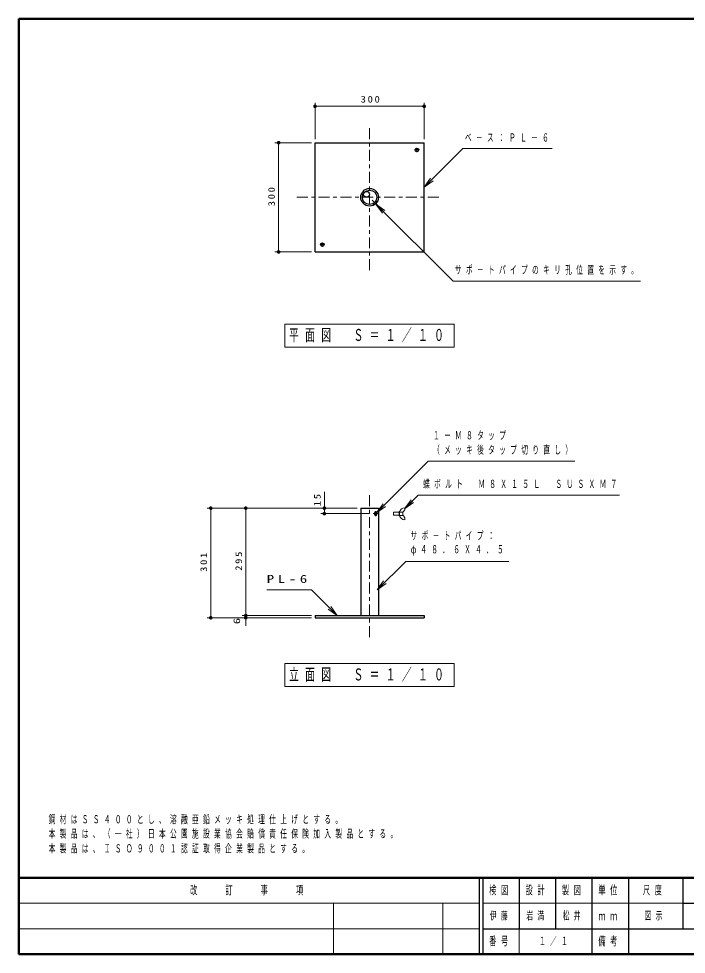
# Model space of a CAD drawing. Units: millimetres on the paper, scale 1:10. Extents: x -365 to 9, y -47 to 257.
# Drawn here: x -365 to -181.6, y 0 to 257 of the extents above; entities that cross this region are included whole.
import ezdxf
from ezdxf.enums import TextEntityAlignment as Align

# ---------------------------------------------------------------- set-up
doc = ezdxf.new("R2010")
doc.units = ezdxf.units.MM
doc.linetypes.add('USER1', pattern=[4.5, 2.5, -2])
doc.linetypes.add('USER2', pattern=[6, 3, -1, 1, -1])
doc.layers.add('1_10', color=7, linetype='Continuous', lineweight=13)
doc.layers.add('99', color=7, linetype='Continuous', lineweight=13)
doc.layers.add('CLASS1', color=7, linetype='Continuous')
doc.styles.add('ＭＳ ゴシック', font='')
doc.styles.get('ＭＳ ゴシック').set_extended_font_data('MS Gothic')

# ---------------------------------------------------------------- blocks, each defined once
blk = doc.blocks.new('filled_dot')
at = {"color": 0, "linetype": 'Continuous', "lineweight": -2, "const_width": 1.25}
blk.add_lwpolyline([(-0.625, 0, 1), (0.625, 0, 1)], format="xyb", close=True, dxfattribs=at)

msp = doc.modelspace()

# ---------------------------------------------------------------- linework, layer by layer
at = {"layer": '1_10'}
for p, q in [((-283.591, 223.936), (-283.591, 233.936)), ((-253.591, 223.936), (-253.591, 233.936)), ((-283.591, 232.936), (-253.591, 232.936)), ((-284.591, 222.936), (-294.591, 222.936)), ((-293.591, 192.936), (-293.591, 222.936)), ((-253.597, 210.701), (-251.829, 213.176)), ((-253.597, 210.701), (-251.476, 212.822)), ((-251.122, 212.469), (-253.597, 210.701)), ((-265.07, 203.624), (-266.838, 206.099)), ((-266.838, 206.099), (-264.363, 204.331)), ((-266.838, 206.099), (-264.717, 203.978)), ((-284.591, 192.936), (-294.591, 192.936)), ((-245.341, 173.086), (-291.841, 173.086)), ((-291.841, 173.086), (-291.841, 166.786)), ((-245.341, 166.786), (-245.341, 173.086)), ((-291.841, 166.786), (-245.341, 166.786)), ((-281.021, 121.046), (-281.021, 127.007)), ((-266.672, 121.243), (-264.904, 123.717)), ((-266.672, 121.243), (-264.55, 123.364)), ((-258.964, 122.344), (-257.196, 124.819)), ((-258.964, 122.344), (-256.842, 124.465)), ((-256.489, 124.111), (-258.964, 122.344)), ((-272.021, 122.546), (-313.234, 122.546)), ((-312.234, 92.446), (-312.234, 122.546)), ((-272.021, 122.546), (-303.62, 122.546)), ((-302.62, 93.046), (-302.62, 122.546)), ((-272.021, 122.546), (-282.021, 122.546)), ((-268.644, 121.046), (-282.021, 121.046)), ((-264.197, 123.01), (-266.672, 121.243)), ((-261.985, 121.418), (-261.985, 120.618)), ((-261.985, 121.418), (-260.485, 121.418)), ((-260.485, 121.618), (-260.385, 121.618)), ((-260.485, 121.618), (-260.485, 120.418)), ((-260.385, 121.618), (-260.385, 120.418)), ((-260.385, 121.468), (-259.451, 121.468)), ((-259.485, 121.357), (-259.485, 120.679)), ((-258.885, 122.358), (-258.885, 122.668)), ((-261.985, 120.618), (-260.485, 120.618)), ((-260.485, 120.418), (-260.385, 120.418)), ((-260.385, 120.568), (-259.451, 120.568)), ((-258.885, 119.678), (-258.885, 119.368)), ((-266.504, 100.087), (-264.736, 102.562)), ((-266.504, 100.087), (-264.383, 102.208)), ((-264.029, 101.855), (-266.504, 100.087)), ((-277.499, 93.046), (-279.621, 95.167)), ((-279.267, 95.521), (-277.499, 93.046)), ((-284.591, 93.046), (-303.62, 93.046)), ((-302.62, 90.249), (-302.62, 93.046)), ((-277.499, 93.046), (-279.974, 94.814)), ((-284.591, 92.446), (-313.234, 92.446)), ((-284.591, 92.446), (-303.62, 92.446)), ((-245.341, 79.837), (-291.841, 79.837)), ((-291.841, 79.837), (-291.841, 73.537)), ((-245.341, 73.537), (-245.341, 79.837)), ((-291.841, 73.537), (-245.341, 73.537))]:
    msp.add_line(p, q, dxfattribs=at)
at = {"layer": '1_10', "linetype": 'USER2'}
for p, q in [((-268.591, 187.936), (-268.591, 227.936)), ((-255.591, 220.336), (-255.591, 221.536)), ((-254.991, 220.936), (-256.191, 220.936)), ((-288.591, 207.936), (-248.591, 207.936)), ((-267.855, 207.2), (-266.151, 205.497)), ((-281.591, 194.336), (-281.591, 195.536)), ((-280.991, 194.936), (-282.191, 194.936)), ((-268.591, 126.118), (-268.591, 86.687)), ((-267.644, 121.046), (-266.212, 121.046))]:
    msp.add_line(p, q, dxfattribs=at)
at = {"layer": '1_10', "lineweight": 25}
for p, q in [((-283.591, 222.936), (-253.591, 222.936)), ((-283.591, 192.936), (-283.591, 222.936)), ((-253.591, 192.936), (-253.591, 222.936)), ((-283.591, 192.936), (-253.591, 192.936)), ((-271.021, 122.546), (-271.021, 93.046)), ((-271.021, 122.546), (-266.161, 122.546)), ((-266.161, 122.546), (-266.161, 93.046)), ((-283.591, 93.046), (-253.591, 93.046)), ((-283.591, 93.046), (-283.591, 92.446)), ((-253.591, 93.046), (-253.591, 92.446)), ((-283.591, 92.446), (-253.591, 92.446))]:
    msp.add_line(p, q, dxfattribs=at)
at = {"layer": '1_10', "linetype": 'USER1'}
for p, q in [((-267.59, 206.228), (-267.263, 205.901)), ((-266.882, 206.935), (-266.556, 206.608))]:
    msp.add_line(p, q, dxfattribs=at)
at = {"layer": '1_10'}
for points in [[(-253.597, 210.701), (-242.99, 221.308), (-218.406, 221.308)], [(-266.838, 206.099), (-245.625, 184.886), (-194.163, 184.886)], [(-266.672, 121.243), (-252.49, 135.424), (-212.163, 135.424)], [(-258.964, 122.344), (-255.223, 126.085), (-199.895, 126.085)], [(-266.504, 100.087), (-258.659, 107.932), (-230.331, 107.932)], [(-277.499, 93.046), (-284.554, 100.1), (-296.849, 100.1)]]:
    msp.add_lwpolyline(points, dxfattribs=at)
at = {"layer": '1_10', "lineweight": 25}
msp.add_lwpolyline([(-266.909, 121.546), (-266.94, 121.544), (-266.971, 121.538), (-267.001, 121.529), (-267.03, 121.516), (-267.059, 121.499), (-267.086, 121.479), (-267.112, 121.456), (-267.136, 121.429), (-267.159, 121.4), (-267.18, 121.367), (-267.199, 121.333), (-267.215, 121.296), (-267.23, 121.257), (-267.241, 121.217), (-267.251, 121.175), (-267.257, 121.133), (-267.261, 121.09), (-267.263, 121.046), (-267.261, 121.003), (-267.257, 120.959), (-267.251, 120.917), (-267.241, 120.875), (-267.23, 120.835), (-267.215, 120.796), (-267.199, 120.759), (-267.18, 120.725), (-267.159, 120.693), (-267.136, 120.663), (-267.112, 120.637), (-267.086, 120.613), (-267.059, 120.593), (-267.03, 120.576), (-267.001, 120.563), (-266.971, 120.554), (-266.94, 120.548), (-266.909, 120.546), (-266.878, 120.548), (-266.848, 120.554), (-266.818, 120.563), (-266.788, 120.576), (-266.76, 120.593), (-266.732, 120.613), (-266.706, 120.637), (-266.682, 120.663), (-266.659, 120.693), (-266.638, 120.725), (-266.62, 120.759), (-266.603, 120.796), (-266.589, 120.835), (-266.577, 120.875), (-266.568, 120.917), (-266.561, 120.959), (-266.557, 121.003), (-266.556, 121.046), (-266.557, 121.09), (-266.561, 121.133), (-266.568, 121.175), (-266.577, 121.217), (-266.589, 121.257), (-266.603, 121.296), (-266.62, 121.333), (-266.638, 121.367), (-266.659, 121.4), (-266.682, 121.429), (-266.706, 121.456), (-266.732, 121.479), (-266.76, 121.499), (-266.788, 121.516), (-266.818, 121.529), (-266.848, 121.538), (-266.878, 121.544)], close=True, dxfattribs=at)
msp.add_lwpolyline([(-267.073, 120.602), (-267.032, 120.638), (-266.994, 120.681), (-266.962, 120.731), (-266.934, 120.786), (-266.912, 120.847), (-266.896, 120.911), (-266.886, 120.978), (-266.882, 121.046), (-266.886, 121.114), (-266.895, 121.18), (-266.912, 121.245), (-266.934, 121.305), (-266.961, 121.361), (-266.994, 121.411), (-267.031, 121.454), (-267.073, 121.489)], dxfattribs=at)
for centre, radius in [((-255.591, 220.936), 0.5), ((-268.591, 207.936), 2.43), ((-268.591, 207.936), 1.98), ((-269.425, 208.771), 0.8), ((-281.591, 194.936), 0.5)]:
    msp.add_circle(centre, radius, dxfattribs=at)
at = {"layer": '1_10'}
for centre, radius, start, end in [((-258.915, 121.168), 1.5, 90, 168.47493), ((-259.285, 121.357), 0.2, 124.34992, 180), ((-260.075, 122.513), 1.2, 304.34992, 352.57721), ((-258.915, 120.868), 1.5, 191.52507, 270), ((-259.285, 120.679), 0.2, 179.99999, 235.65008), ((-260.075, 119.523), 1.2, 7.42279, 55.65008)]:
    msp.add_arc(centre, radius, start, end, dxfattribs=at)
at = {"layer": '99', "lineweight": 50}
for p, q in [((-365, 257), (-365, 0)), ((0, 257), (-365, 257)), ((-365, 21), (0, 21)), ((-365, 0), (0, 0))]:
    msp.add_line(p, q, dxfattribs=at)
at = {"layer": '99', "color": 211, "lineweight": 25}
for p, q in [((-238.5, 21), (-238.5, 0)), ((-237.5, 21), (-237.5, 0)), ((-227.5, 21), (-227.5, 7)), ((-217.5, 21), (-217.5, 7)), ((-207.5, 21), (-207.5, 0)), ((-197.5, 21), (-197.5, 7)), ((-182.5, 21), (-182.5, 7)), ((-182.5, 14), (-70, 14)), ((-237.5, 7), (0, 7))]:
    msp.add_line(p, q, dxfattribs=at)
at = {"layer": '99'}
for p, q in [((-365, 14), (-238.5, 14)), ((-278.5, 14), (-278.5, 0)), ((-248.5, 14), (-248.5, 0)), ((-237.5, 14), (-182.5, 14)), ((-365, 7), (-238.5, 7)), ((-227.5, 7), (-227.5, 0))]:
    msp.add_line(p, q, dxfattribs=at)
at = {"layer": '99', "lineweight": 25}
msp.add_line((-197.5, 7), (-197.5, 0), dxfattribs=at)

# ---------------------------------------------------------------- block references
at = {"layer": '1_10', "xscale": 0.4, "yscale": 0.4}
msp.add_blockref('filled_dot', (-283.591, 232.936), dxfattribs=at)
for p, rotation in [((-253.591, 232.936), 180), ((-293.591, 222.936), 270), ((-293.591, 192.936), 90), ((-312.234, 122.546), 270), ((-302.62, 122.546), 270), ((-281.021, 122.546), 270), ((-281.021, 121.046), 90), ((-312.234, 92.446), 90), ((-302.62, 93.046), 90), ((-302.62, 93.046), 270), ((-302.62, 92.446), 90)]:
    msp.add_blockref('filled_dot', p, dxfattribs=dict(at, rotation=rotation))

# ---------------------------------------------------------------- texts
at = {"layer": '1_10', "style": 'ＭＳ ゴシック', "width": 1.35}
msp.add_text('6', height=1.833, rotation=90, dxfattribs=at).set_placement((-303.62, 91.524), align=Align.BOTTOM_CENTER)
at = {"layer": '1_10', "style": 'ＭＳ ゴシック'}
for s, insert, char_height, attachment_point in [('\\T1.33;\\W1.15;300', (-268.174, 233.936), 1.833, 8), ('\\T1.64;\\W0.6;ベ－ス：ＰＬ－６', (-242.406, 224.308), 2.199, 4), ('\\T1.64;\\W0.6;サポ－トパイプのキリ孔位置を示す。', (-245.163, 187.886), 2.199, 4), ('\\T1.64;\\W0.6;平面図\u3000Ｓ＝１／１０', (-268.591, 169.936), 3.299, 5), ('\\T1.64;\\W0.6;１－Ｍ８タップ', (-251.163, 142.424), 2.199, 4), ('\\T1.64;\\W0.6;（メッキ後タップ切り直し）', (-251.163, 138.424), 2.199, 4), ('\\T1.64;\\W0.6;蝶ボルト\u3000Ｍ８Ｘ１５Ｌ\u3000ＳＵＳＸＭ７', (-253.895, 129.085), 2.199, 4), ('\\T1.64;\\W0.6;サポ－トパイプ：', (-257.331, 114.932), 2.199, 4), ('\\T1.63;\\W0.6;φ４８．６Ｘ４．５', (-257.331, 110.932), 2.199, 4), ('\\T1.5;\\W1.35;PL-6', (-296.849, 103.1), 2.199, 4), ('\\T1.64;\\W0.6;立面図\u3000Ｓ＝１／１０', (-268.591, 76.687), 3.299, 5)]:
    msp.add_mtext(s, dxfattribs=dict(at, insert=insert, char_height=char_height, attachment_point=attachment_point))
at = {"layer": '1_10', "char_height": 1.833, "attachment_point": 8, "rotation": 90, "style": 'ＭＳ ゴシック'}
for s, insert in [('\\T1.33;\\W1.15;300', (-294.591, 208.353)), ('\\T1.34;\\W1.15;15', (-282.021, 125.007)), ('\\T1.33;\\W1.15;301', (-313.234, 107.917)), ('\\T1.33;\\W1.15;295', (-303.62, 108.213))]:
    msp.add_mtext(s, dxfattribs=dict(at, insert=insert))
at = {"layer": '99', "color": 4, "char_height": 2.346, "attachment_point": 5, "style": 'ＭＳ ゴシック'}
for s, insert in [('\\T1.64;\\W0.6;改\u3000\u3000訂\u3000\u3000事\u3000\u3000項', (-301.75, 17.5)), ('\\T1.64;\\W0.6;検図', (-232.5, 17.5)), ('\\T1.64;\\W0.6;設計', (-222.5, 17.5)), ('\\T1.64;\\W0.6;製図', (-212.5, 17.5)), ('\\T1.64;\\W0.6;単位', (-202.5, 17.5)), ('\\T1.64;\\W0.6;尺度', (-190.25, 17.5)), ('\\T1.64;\\W0.6;ｍｍ', (-202.5, 10.5)), ('\\T1.64;\\W0.6;備考', (-202.5, 3.5)), ('\\T1.64;\\W0.6;番号', (-232.5, 3.5))]:
    msp.add_mtext(s, dxfattribs=dict(at, insert=insert))
at = {"layer": '99', "char_height": 2.199, "attachment_point": 5, "style": 'ＭＳ ゴシック'}
for s, insert in [('\\T1.64;\\W0.6;伊藤', (-232.5, 10.5)), ('\\T1.64;\\W0.6;岩満', (-222.5, 10.5)), ('\\T1.64;\\W0.6;松井', (-212.5, 10.5)), ('\\T1.64;\\W0.6;図示', (-190, 10.5)), ('\\T1.64;\\W0.6;１／１', (-217.5, 3.5))]:
    msp.add_mtext(s, dxfattribs=dict(at, insert=insert))
at = {"layer": 'CLASS1', "char_height": 2.199, "attachment_point": 7, "style": 'ＭＳ ゴシック'}
for s, insert in [('\\T1.64;\\W0.6;鋼材はＳＳ４００とし、溶融亜鉛メッキ処理仕上げとする。', (-356.765, 35.725)), ('\\T1.64;\\W0.6;本製品は、（一社）日本公園施設業協会賠償責任保険加入製品とする。', (-356.765, 31.725)), ('\\T1.64;\\W0.6;本製品は、ＩＳＯ９００１認証取得企業製品とする。', (-356.765, 27.725))]:
    msp.add_mtext(s, dxfattribs=dict(at, insert=insert))

doc.saveas('drawing.dxf')
